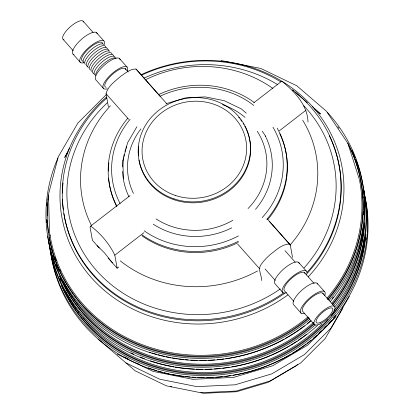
<?xml version="1.0" encoding="UTF-8"?>
<svg xmlns="http://www.w3.org/2000/svg" width="414" height="414" viewBox="0 0 414 414"><rect width="100%" height="100%" fill="white"/><g stroke="black" fill="none" stroke-linecap="round" stroke-linejoin="round"><path stroke-width="0.62" d="M108.39 106.771L106.046 93.745C107.754 86.215 115.004 81.413 120.438 76.502C125.152 73.428 130.027 68.786 135.989 69.014L166.738 103.676M261.679 280.516C261.726 275.279 257.379 269.245 261.13 264.453C263.62 260.815 266.756 257.694 270.006 254.745C275.807 250.403 281.846 244.146 289.5 244.006L290.276 244.99L292.507 257.399M130.074 195.61L90.252 226.386L90.081 227.302L92.425 240.327L99.246 248.017M122.896 160.668L127.538 142.856L136.905 126.715M342.895 307.038L342.409 308.901L325.218 338.492L300.704 362.959L270.373 380.88L236.296 391.028L200.795 392.705M69.557 148.015L64.703 157.449L67.285 153.004M349.349 296.393L330.895 328.193L304.476 354.565L271.791 373.878L235.069 384.813L196.805 386.619L159.623 379.183L125.918 362.912M336.064 316.767L307.685 345.116L272.81 365.722L233.625 377.387L192.805 379.317L153.128 371.384L117.157 354.084M106.108 94.842L77.863 123.036L58.245 156.854L48.516 194.176L49.473 232.332L50.141 236.032M297.635 364.351L296.269 365.712L268.137 382.334L236.529 391.742L203.6 393.3L166.288 385.807L135.13 370.799L98.206 339.076M253.777 102.796L281.339 81.496L282.338 81.589C294.649 91.748 307.535 105.047 308.016 122.068M118.689 267.02L117.157 268.205L114.813 255.179L143.912 232.689M279.357 130.798L305.894 110.284M165.962 104.049L167.07 103.391L185.788 97.818L205.287 96.897L224.238 100.685L241.409 108.954L246.283 113.146M90.252 226.386L91.256 226.484C101.088 233.946 109.487 244.032 114.813 255.179M221.159 60.542L260.867 68.486L296.859 85.817L326.455 111.273L347.853 143.306M170.439 386.345L171.598 386.899M292.279 89.698L293.743 90.951M295.203 92.208L307.369 102.672M314.666 108.954L316.125 110.207M317.103 111.045L320.508 113.974L312.57 106.714M97.109 245.611L104.556 252.954L112.468 262.921M159.395 95.515L135.989 69.014M267.294 218.975L289.5 244.006M269.348 221.407L290.276 244.99M96.503 32.639L103.805 40.877M119.403 58.457L126.994 67.011M298.608 262.404L306.194 270.958M317.155 283.311L324.462 291.549M83.085 21.119L93.078 32.385M125.235 68.631L128.216 71.989M284.961 250.625L295.156 262.114M304.44 272.583L314.138 283.512M322.708 293.174L334.367 306.319M63.223 39.475L73.221 50.746M265.1 268.986L275.294 280.475M293.852 301.392L284.578 290.938A13.543 4.518 -41.6 0 1 292.227 277.763A13.543 4.518 -41.6 0 1 305.035 273.623M314.511 324.674L302.846 311.53A13.543 4.518 -41.6 0 1 310.495 298.354A13.543 4.518 -41.6 0 1 323.303 294.214M73.128 54.244L80.435 62.483M103.619 88.612L96.032 80.062A15.939 5.315 -41.6 0 1 105.032 64.558A15.939 5.315 -41.6 0 1 120.107 59.683M282.824 292.563L275.238 284.009A15.939 5.315 -41.6 0 1 284.237 268.505A15.939 5.315 -41.6 0 1 299.312 263.635M301.092 313.155L293.785 304.916A15.939 5.315 -41.6 0 1 302.256 289.862A15.939 5.315 -41.6 0 1 317.719 284.056M106.046 93.745L128.682 119.253M237.776 244.182L259.557 268.733M108.204 258.113L117.157 268.205M262.243 131.14L265.747 136.387M347.915 143.482L359.435 179.655M122.896 160.751L123.356 178.874M245.869 128.288A56.294 52.009 -10.2 0 1 210.302 200.288A56.294 52.009 -10.2 0 1 139.006 160.104M138.483 155.814A56.294 52.009 -10.2 0 1 138.664 146.509M238.661 117.328A56.294 52.009 -10.2 0 1 239.468 118.285M240.637 119.765A56.294 52.009 -10.2 0 1 241.755 121.292M243.153 123.388A56.294 52.009 -10.2 0 1 243.81 124.454M244.741 126.084A56.294 52.009 -10.2 0 1 245.6 127.735M272.955 127.191A86.024 79.478 -10.2 0 1 262.207 217.583M238.438 235.908A86.024 79.478 -10.2 0 1 144.181 230.815M120.06 203.434A86.024 79.478 -10.2 0 1 130.131 119.273M159.856 96.322A86.024 79.478 -10.2 0 1 253.746 105.415M277.189 128.128A89.719 82.888 -10.2 0 1 266.771 219.389M238.531 241.212A89.719 82.888 -10.2 0 1 142.214 234.971M116.945 206.291A89.719 82.888 -10.2 0 1 127.766 118.244M158.572 94.609A89.719 82.888 -10.2 0 1 254.191 102.455M302.758 120.283A118.901 109.85 -10.2 0 1 290.069 244.99M257.492 270.963A118.901 109.85 -10.2 0 1 120.257 260.82M91.499 225.578A118.901 109.85 -10.2 0 1 110.419 105.793M145.407 79.814A118.901 109.85 -10.2 0 1 272.898 88.441M303.798 105.767A134.938 124.671 -10.2 0 1 304.047 267.977M280.262 288.962A134.938 124.671 -10.2 0 1 98.594 272.831A134.938 124.671 -10.2 0 1 107.169 102.91M144.155 78.055A134.938 124.671 -10.2 0 1 277.722 84.673M292.858 90.2A139.715 129.08 -10.2 0 1 307.193 272.179M283.399 293.071A139.715 129.08 -10.2 0 1 93.947 275.274A139.715 129.08 -10.2 0 1 106.729 98.056M141.195 75.343A139.715 129.08 -10.2 0 1 280.676 81.775M141.06 74.717A142.318 131.481 -10.2 0 1 315.447 110.072A142.318 131.481 -10.2 0 1 308.301 276.806M287.958 294.861A142.318 131.481 -10.2 0 1 92.865 279.331A142.318 131.481 -10.2 0 1 106.403 97.181M257.244 131.254A69.857 64.537 -10.2 0 1 248.058 208.537M232.875 220.274A69.857 64.537 -10.2 0 1 156.068 218.902M133.443 193.405A69.857 64.537 -10.2 0 1 140.926 128.899M222.349 104.654A69.857 64.537 -10.2 0 1 245.062 117.385M327.226 112.21A159.675 147.519 -10.2 0 1 329.058 300.336M309.703 319.427A159.675 147.519 -10.2 0 1 112.303 332.918A159.675 147.519 -10.2 0 1 57.929 157.982M266.166 137.707A75.022 69.309 -10.2 0 1 255.485 209.344M231.788 227.819A75.022 69.309 -10.2 0 1 153.268 224.197M128.971 196.81A75.022 69.309 -10.2 0 1 122.637 171.463M122.611 167.054A75.022 69.309 -10.2 0 1 123.558 157.708M123.791 156.466A75.022 69.309 -10.2 0 1 124.179 154.603M124.95 151.514A75.022 69.309 -10.2 0 1 125.489 149.671M125.872 148.455A75.022 69.309 -10.2 0 1 126.493 146.649M265.343 136.03A75.022 69.309 -10.2 0 1 265.897 137.148M347.9 143.316A158.329 146.277 -10.2 0 1 327.464 299.301M308.684 317.745A158.329 146.277 -10.2 0 1 130.736 340.939A158.329 146.277 -10.2 0 1 48.386 195.46M337.829 126.772A158.329 146.277 -10.2 0 1 338.947 128.371M349.747 147.498A158.329 146.277 -10.2 0 1 328.012 299.581M309.315 318.097A158.329 146.277 -10.2 0 1 151.286 349.628A158.329 146.277 -10.2 0 1 49.168 236.984M48.505 232.601A158.329 146.277 -10.2 0 1 47.424 220.496M47.305 215.999A158.329 146.277 -10.2 0 1 47.667 204.454M48.065 200.009A158.329 146.277 -10.2 0 1 48.205 198.746M348.329 144.646A158.329 146.277 -10.2 0 1 349.188 146.354M279.755 133.758A89.719 82.888 -10.2 0 1 267.791 219.529M238.148 242.604A89.719 82.888 -10.2 0 1 141.888 235.695M116.562 206.255A89.719 82.888 -10.2 0 1 108.634 178.16M108.364 171.101A89.719 82.888 -10.2 0 1 108.882 162.8M329.332 135.833A139.715 129.08 -10.2 0 1 307.374 273.193M284.63 293.345A139.715 129.08 -10.2 0 1 63.885 213.552M63.352 209.789A139.715 129.08 -10.2 0 1 62.519 199.589M62.447 193.167A139.715 129.08 -10.2 0 1 63.031 182.952M359.533 180.209A157.206 145.236 -10.2 0 1 326.925 298.277M308.021 316.922A157.206 145.236 -10.2 0 1 150.624 347.594A157.206 145.236 -10.2 0 1 49.934 234.774M355.729 159.199A159.675 147.519 -10.2 0 1 330.284 301.558M311.09 320.793A159.675 147.519 -10.2 0 1 149.915 352.599A159.675 147.519 -10.2 0 1 47.745 236.254M46.477 222.784A159.675 147.519 -10.2 0 1 46.373 219.544M46.766 205.96A159.675 147.519 -10.2 0 1 47.056 202.756M351.921 150.318A159.675 147.519 -10.2 0 1 355.253 157.993M363.456 188.189A159.675 147.519 -10.2 0 1 333.907 305.278M315.24 324.923A159.675 147.519 -10.2 0 1 152.657 359.766A159.675 147.519 -10.2 0 1 48.857 242.304M363.595 189.131A159.675 147.519 -10.2 0 1 334.698 306.981M317.564 325.383A159.675 147.519 -10.2 0 1 155.281 362.638A159.675 147.519 -10.2 0 1 49.53 246.402M365.076 197.105A159.675 147.519 -10.2 0 1 232.823 373.102A159.675 147.519 -10.2 0 1 50.348 250.594M365.215 198.047A159.675 147.519 -10.2 0 1 235.266 374.939A159.675 147.519 -10.2 0 1 51.119 255.319M362.99 195.574A158.329 146.277 -10.2 0 1 363.213 198.125M363.585 211.611A158.329 146.277 -10.2 0 1 363.476 214.819M59.042 270.984A158.329 146.277 -10.2 0 1 56.164 263.858M55.502 262.046A158.329 146.277 -10.2 0 1 54.068 257.782M53.685 256.556A158.329 146.277 -10.2 0 1 53.132 254.713M52.604 252.861A158.329 146.277 -10.2 0 1 51.476 248.519M362.799 228.926A157.206 145.236 -10.2 0 1 331.78 303.219M313.558 322.413A157.206 145.236 -10.2 0 1 63.254 281.085M364.263 225.211A158.329 146.277 -10.2 0 1 332.302 304.285M313.703 323.696A158.329 146.277 -10.2 0 1 59.849 276.319M362.943 192.81A158.329 146.277 -10.2 0 1 363.244 194.678M364.506 206.089A158.329 146.277 -10.2 0 1 364.739 210.576M364.615 222.784A158.329 146.277 -10.2 0 1 332.835 304.554M314.324 324.033A158.329 146.277 -10.2 0 1 59.735 276.495M364.289 237.217A157.206 145.236 -10.2 0 1 364.149 238.49M364.072 239.116A157.206 145.236 -10.2 0 1 334.062 310.516M322.133 323.996A157.206 145.236 -10.2 0 1 82.707 317.393M81.894 316.394A157.206 145.236 -10.2 0 1 79.897 313.869M79.11 312.844A157.206 145.236 -10.2 0 1 77.19 310.252M76.44 309.201A157.206 145.236 -10.2 0 1 74.608 306.546M73.894 305.475A157.206 145.236 -10.2 0 1 72.15 302.763M71.467 301.671A157.206 145.236 -10.2 0 1 69.821 298.918M69.179 297.811A157.206 145.236 -10.2 0 1 67.627 295.016M67.032 293.893A157.206 145.236 -10.2 0 1 65.583 291.078M365.702 234.138A158.329 146.277 -10.2 0 1 331.376 315.504M328.017 319.344A158.329 146.277 -10.2 0 1 61.852 285.779M365.013 204.852A158.329 146.277 -10.2 0 1 365.184 206.11M365.893 234.262A158.329 146.277 -10.2 0 1 232.616 371.875A158.329 146.277 -10.2 0 1 61.733 285.955M366.183 237.734A158.329 146.277 -10.2 0 1 366.002 239.639M333.384 296.993A158.329 146.277 -10.2 0 1 332.225 298.478M310.396 320.979A158.329 146.277 -10.2 0 1 307.426 323.432M304.414 325.797A158.329 146.277 -10.2 0 1 285.215 338.486M284.087 339.113A158.329 146.277 -10.2 0 1 225.677 358.7M223.762 358.964A158.329 146.277 -10.2 0 1 217.324 359.683M214.731 359.906A158.329 146.277 -10.2 0 1 208.242 360.289M206.291 360.356A158.329 146.277 -10.2 0 1 199.807 360.413M197.219 360.366A158.329 146.277 -10.2 0 1 190.807 360.087M188.261 359.906A158.329 146.277 -10.2 0 1 185.079 359.626M183.806 359.497A158.329 146.277 -10.2 0 1 178.703 358.881M177.43 358.7A158.329 146.277 -10.2 0 1 172.343 357.887M171.07 357.66A158.329 146.277 -10.2 0 1 166.019 356.651M164.767 356.371A158.329 146.277 -10.2 0 1 157.925 354.684M156.694 354.348A158.329 146.277 -10.2 0 1 151.824 352.909M150.618 352.526A158.329 146.277 -10.2 0 1 149.423 352.138M57.277 267.356A158.329 146.277 -10.2 0 1 56.138 264.355M54.074 258.269A158.329 146.277 -10.2 0 1 53.147 255.195M335.702 315.157A158.329 146.277 -10.2 0 1 333.327 318.102M331.283 320.529A158.329 146.277 -10.2 0 1 328.747 323.401M326.574 325.756A158.329 146.277 -10.2 0 1 323.898 328.53M321.606 330.796A158.329 146.277 -10.2 0 1 318.801 333.456M316.41 335.619A158.329 146.277 -10.2 0 1 313.486 338.15M311.012 340.199A158.329 146.277 -10.2 0 1 307.002 343.351M305.998 344.112A158.329 146.277 -10.2 0 1 292.201 353.38M291.094 354.042A158.329 146.277 -10.2 0 1 289.422 355.015M288.304 355.657A158.329 146.277 -10.2 0 1 284.34 357.82M283.202 358.421A158.329 146.277 -10.2 0 1 233.211 375.172M230.676 375.586A158.329 146.277 -10.2 0 1 224.926 376.373M222.349 376.662A158.329 146.277 -10.2 0 1 215.875 377.216M213.277 377.371A158.329 146.277 -10.2 0 1 206.783 377.578M204.19 377.594A158.329 146.277 -10.2 0 1 197.737 377.454M195.812 377.366A158.329 146.277 -10.2 0 1 191.987 377.123M190.078 376.973A158.329 146.277 -10.2 0 1 184.98 376.455M183.707 376.3A158.329 146.277 -10.2 0 1 178.61 375.586M177.337 375.384A158.329 146.277 -10.2 0 1 172.26 374.468M169.109 373.821A158.329 146.277 -10.2 0 1 164.11 372.657M162.868 372.341A158.329 146.277 -10.2 0 1 157.946 370.996M156.73 370.633A158.329 146.277 -10.2 0 1 151.917 369.112M151.312 368.91A158.329 146.277 -10.2 0 1 148.29 367.855M138.731 364.061A158.329 146.277 -10.2 0 1 136.382 363.016M128.304 359.062A158.329 146.277 -10.2 0 1 124.371 356.925M306.51 334.295A158.329 146.277 -10.2 0 1 298.287 340.251M297.226 340.965A158.329 146.277 -10.2 0 1 290.711 345.09M289.603 345.752A158.329 146.277 -10.2 0 1 271.874 354.85M271.289 355.103A158.329 146.277 -10.2 0 1 231.721 366.887M229.185 367.296A158.329 146.277 -10.2 0 1 222.789 368.16M220.212 368.439A158.329 146.277 -10.2 0 1 214.385 368.926M211.787 369.081A158.329 146.277 -10.2 0 1 205.292 369.288M202.7 369.304A158.329 146.277 -10.2 0 1 196.246 369.164M194.321 369.076A158.329 146.277 -10.2 0 1 175.21 366.99M173.937 366.768A158.329 146.277 -10.2 0 1 150.422 360.822M144.393 358.674A158.329 146.277 -10.2 0 1 140.206 357.023M133.717 354.187A158.329 146.277 -10.2 0 1 130.814 352.806M61.153 281.034A158.329 146.277 -10.2 0 1 59.885 278.104M60.382 270.989A157.429 145.443 -10.2 0 1 59.595 269.224M56.247 260.789A157.429 145.443 -10.2 0 1 55.186 257.72M84.125 62.695A15.939 5.315 -41.6 0 1 81.579 55.714A15.939 5.315 -41.6 0 1 97.181 41.788A15.939 5.315 -41.6 0 1 104.074 44.888M74.044 54.658A15.939 5.315 -41.6 0 1 81.077 39.656A15.939 5.315 -41.6 0 1 97.202 33.865M82.971 61.21A13.543 4.518 -41.6 0 1 88.948 48.459A13.543 4.518 -41.6 0 1 102.646 43.542M107.309 88.829A15.939 5.315 -41.6 0 1 104.763 81.848A15.939 5.315 -41.6 0 1 120.365 67.917A15.939 5.315 -41.6 0 1 127.258 71.022M106.155 87.344A13.543 4.518 -41.6 0 1 112.132 74.592A13.543 4.518 -41.6 0 1 125.835 69.676M63.999 39.827A13.543 4.518 -41.6 0 1 69.976 27.076A13.543 4.518 -41.6 0 1 83.68 22.159M83.752 62.617A13.543 4.518 -41.6 0 1 90.071 50.617A13.543 4.518 -41.6 0 1 103.614 44.257M85.31 64.372A13.543 4.518 -41.6 0 1 92.959 51.196A13.543 4.518 -41.6 0 1 105.767 47.056M87.649 66.483A13.543 4.518 -41.6 0 1 93.626 53.732A13.543 4.518 -41.6 0 1 107.329 48.816M88.43 67.891A13.543 4.518 -41.6 0 1 96.074 54.715A13.543 4.518 -41.6 0 1 108.887 50.575M89.988 69.645A13.543 4.518 -41.6 0 1 96.307 57.644A13.543 4.518 -41.6 0 1 109.85 51.289M91.551 71.405A13.543 4.518 -41.6 0 1 99.194 58.229A13.543 4.518 -41.6 0 1 112.008 54.089M93.89 73.516A13.543 4.518 -41.6 0 1 99.862 60.765A13.543 4.518 -41.6 0 1 113.565 55.849M94.671 74.924A13.543 4.518 -41.6 0 1 102.315 61.748A13.543 4.518 -41.6 0 1 115.123 57.608M95.634 75.638A13.543 4.518 -41.6 0 1 103.873 63.502A13.543 4.518 -41.6 0 1 116.091 58.322M304.782 313.367A15.939 5.315 -41.6 0 1 302.23 306.386A15.939 5.315 -41.6 0 1 317.838 292.46A15.939 5.315 -41.6 0 1 324.731 295.56M286.514 292.776A15.939 5.315 -41.6 0 1 283.968 285.795A15.939 5.315 -41.6 0 1 299.57 271.869A15.939 5.315 -41.6 0 1 306.464 274.974M174.056 198.87A56.294 52.009 -10.2 0 0 249.828 140.31A56.294 52.009 -10.2 0 0 159.111 110.041A56.294 52.009 -10.2 0 0 174.056 198.87M175.458 195.48A52.402 48.417 -10.2 0 0 245.994 140.962A52.402 48.417 -10.2 0 0 161.543 112.784A52.402 48.417 -10.2 0 0 175.458 195.48M319.97 323.981A13.543 4.518 -41.6 0 0 334.967 307.359A13.543 4.518 -41.6 0 0 318.382 315.147A13.543 4.518 -41.6 0 0 319.97 323.981M320.891 322.232A10.748 3.581 -41.6 0 0 332.794 309.041A10.748 3.581 -41.6 0 0 319.634 315.22A10.748 3.581 -41.6 0 0 320.891 322.232"/></g></svg>
